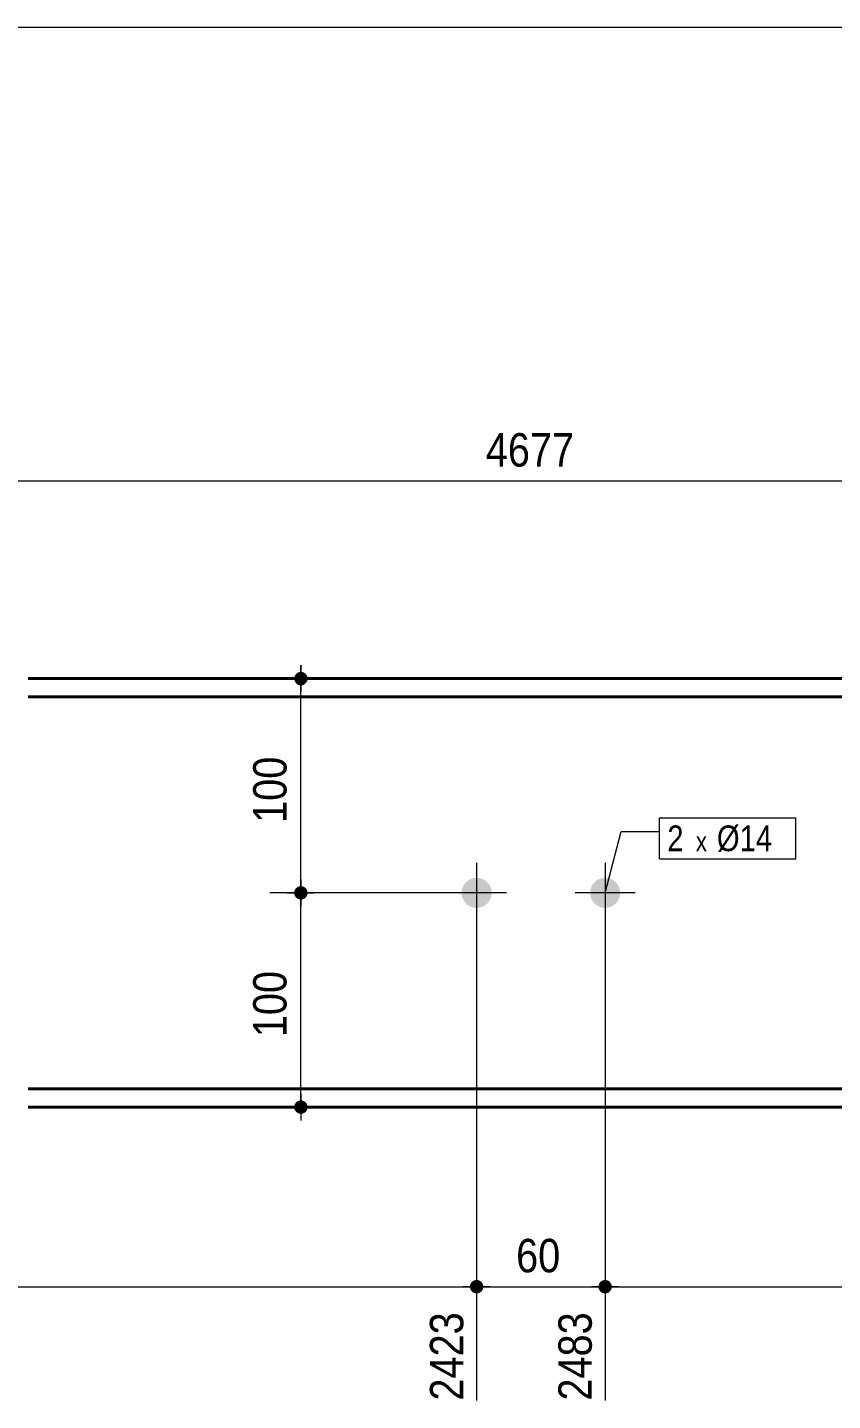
# Model space of a CAD drawing. Header units: millimetres. Extents: x 2 to 287, y 5 to 195.
# Drawn here: x 100.4 to 163.1, y 88.2 to 195 of the extents above; entities that cross this region are included whole.
import ezdxf

# ---------------------------------------------------------------- set-up
doc = ezdxf.new("R2010")
doc.units = ezdxf.units.MM
for name, color, linetype, lineweight in [('Boulon', 7, 'Continuous', 0), ('Cotation', 7, 'Continuous', 0), ('Désignation boulon', 3, 'Continuous', 0), ('Feuille dessin', 5, 'Continuous', 0), ('Piece', 2, 'Continuous', 0)]:
    doc.layers.add(name, color=color, linetype=linetype, lineweight=lineweight)
doc.styles.add('ARIAL', font='ARIAL.TTF')
doc.styles.add('COMIC_SANS_MS', font='COMIC.TTF')

# ---------------------------------------------------------------- blocks, each defined once
blk = doc.blocks.new('*A1')
at = {"layer": 'Boulon'}
for points in [[(135.39, 128.84), (135.42, 128.84), (135.44, 128.84), (135.47, 128.84), (135.5, 128.84), (135.53, 128.83), (135.56, 128.83), (135.59, 128.82), (135.61, 128.82), (135.64, 128.81), (135.67, 128.8), (135.7, 128.79), (135.72, 128.78), (135.75, 128.78), (135.78, 128.77), (135.81, 128.75), (135.83, 128.74), (135.86, 128.73), (135.88, 128.72), (135.91, 128.71), (135.93, 128.69), (135.96, 128.68), (135.98, 128.66), (136.01, 128.65), (136.03, 128.63), (136.05, 128.61), (136.08, 128.6), (136.1, 128.58), (136.12, 128.56), (136.14, 128.54), (136.16, 128.52), (136.18, 128.5), (136.2, 128.48), (136.22, 128.46), (136.24, 128.44), (136.26, 128.42), (136.28, 128.39), (136.3, 128.37), (136.31, 128.35), (136.33, 128.33), (136.34, 128.3), (136.36, 128.28), (136.37, 128.25), (136.39, 128.23), (136.4, 128.2), (136.41, 128.18), (136.43, 128.15), (136.44, 128.12), (136.45, 128.1), (136.46, 128.07), (136.47, 128.04), (136.48, 128.02), (136.48, 127.99), (136.49, 127.96), (136.5, 127.93), (136.5, 127.9), (136.51, 127.88), (136.51, 127.85), (136.52, 127.82), (136.52, 127.79), (136.52, 127.76), (136.52, 127.73), (136.53, 127.71), (136.53, 127.68), (136.53, 127.65), (136.52, 127.62), (136.52, 127.59), (136.52, 127.56), (136.52, 127.53), (136.51, 127.51), (136.51, 127.48), (136.5, 127.45), (136.5, 127.42), (136.49, 127.39), (136.48, 127.37), (136.48, 127.34), (136.47, 127.31), (136.46, 127.28), (136.45, 127.26), (136.44, 127.23), (136.43, 127.2), (136.41, 127.18), (136.4, 127.15), (136.39, 127.13), (136.37, 127.1), (136.36, 127.08), (136.34, 127.05), (136.33, 127.03), (136.31, 127.01), (136.3, 126.98), (136.28, 126.96), (136.26, 126.94), (136.24, 126.92), (136.22, 126.89), (136.2, 126.87), (136.18, 126.85), (136.16, 126.83), (136.14, 126.81), (136.12, 126.79), (136.1, 126.78), (136.08, 126.76), (136.05, 126.74), (136.03, 126.72), (136.01, 126.71), (135.98, 126.69), (135.96, 126.68), (135.93, 126.66), (135.91, 126.65), (135.88, 126.64), (135.86, 126.62), (135.83, 126.61), (135.81, 126.6), (135.78, 126.59), (135.75, 126.58), (135.72, 126.57), (135.7, 126.56), (135.67, 126.55), (135.64, 126.55), (135.61, 126.54), (135.59, 126.53), (135.56, 126.53), (135.53, 126.52), (135.5, 126.52), (135.47, 126.52), (135.44, 126.51), (135.42, 126.51), (135.39, 126.51), (135.36, 126.51), (135.33, 126.51), (135.3, 126.51), (135.27, 126.51), (135.24, 126.52), (135.22, 126.52), (135.19, 126.52), (135.16, 126.53), (135.13, 126.53), (135.1, 126.54), (135.08, 126.55), (135.05, 126.55), (135.02, 126.56), (134.99, 126.57), (134.97, 126.58), (134.94, 126.59), (134.91, 126.6), (134.89, 126.61), (134.86, 126.62), (134.83, 126.64), (134.81, 126.65), (134.78, 126.66), (134.76, 126.68), (134.73, 126.69), (134.71, 126.71), (134.69, 126.72), (134.66, 126.74), (134.64, 126.76), (134.62, 126.78), (134.6, 126.79), (134.58, 126.81), (134.55, 126.83), (134.53, 126.85), (134.51, 126.87), (134.49, 126.89), (134.48, 126.92), (134.46, 126.94), (134.44, 126.96), (134.42, 126.98), (134.41, 127.01), (134.39, 127.03), (134.37, 127.05), (134.36, 127.08), (134.34, 127.1), (134.33, 127.13), (134.32, 127.15), (134.3, 127.18), (134.29, 127.2), (134.28, 127.23), (134.27, 127.26), (134.26, 127.28), (134.25, 127.31), (134.24, 127.34), (134.23, 127.37), (134.23, 127.39), (134.22, 127.42), (134.21, 127.45), (134.21, 127.48), (134.2, 127.51), (134.2, 127.53), (134.2, 127.56), (134.2, 127.59), (134.19, 127.62), (134.19, 127.65), (134.19, 127.68), (134.19, 127.71), (134.19, 127.73), (134.2, 127.76), (134.2, 127.79), (134.2, 127.82), (134.2, 127.85), (134.21, 127.88), (134.21, 127.9), (134.22, 127.93), (134.23, 127.96), (134.23, 127.99), (134.24, 128.02), (134.25, 128.04), (134.26, 128.07), (134.27, 128.1), (134.28, 128.12), (134.29, 128.15), (134.3, 128.18), (134.32, 128.2), (134.33, 128.23), (134.34, 128.25), (134.36, 128.28), (134.37, 128.3), (134.39, 128.33), (134.41, 128.35), (134.42, 128.37), (134.44, 128.39), (134.46, 128.42), (134.48, 128.44), (134.49, 128.46), (134.51, 128.48), (134.53, 128.5), (134.55, 128.52), (134.58, 128.54), (134.6, 128.56), (134.62, 128.58), (134.64, 128.6), (134.66, 128.61), (134.69, 128.63), (134.71, 128.65), (134.73, 128.66), (134.76, 128.68), (134.78, 128.69), (134.81, 128.71), (134.83, 128.72), (134.86, 128.73), (134.89, 128.74), (134.91, 128.75), (134.94, 128.77), (134.97, 128.78), (134.99, 128.78), (135.02, 128.79), (135.05, 128.8), (135.08, 128.81), (135.1, 128.82), (135.13, 128.82), (135.16, 128.83), (135.19, 128.83), (135.22, 128.84), (135.24, 128.84), (135.27, 128.84), (135.3, 128.84), (135.33, 128.84), (135.36, 128.84)], [(145.39, 128.84), (145.42, 128.84), (145.44, 128.84), (145.47, 128.84), (145.5, 128.84), (145.53, 128.83), (145.56, 128.83), (145.59, 128.82), (145.61, 128.82), (145.64, 128.81), (145.67, 128.8), (145.7, 128.79), (145.72, 128.78), (145.75, 128.78), (145.78, 128.77), (145.81, 128.75), (145.83, 128.74), (145.86, 128.73), (145.88, 128.72), (145.91, 128.71), (145.93, 128.69), (145.96, 128.68), (145.98, 128.66), (146.01, 128.65), (146.03, 128.63), (146.05, 128.61), (146.08, 128.6), (146.1, 128.58), (146.12, 128.56), (146.14, 128.54), (146.16, 128.52), (146.18, 128.5), (146.2, 128.48), (146.22, 128.46), (146.24, 128.44), (146.26, 128.42), (146.28, 128.39), (146.3, 128.37), (146.31, 128.35), (146.33, 128.33), (146.34, 128.3), (146.36, 128.28), (146.37, 128.25), (146.39, 128.23), (146.4, 128.2), (146.41, 128.18), (146.43, 128.15), (146.44, 128.12), (146.45, 128.1), (146.46, 128.07), (146.47, 128.04), (146.48, 128.02), (146.48, 127.99), (146.49, 127.96), (146.5, 127.93), (146.5, 127.9), (146.51, 127.88), (146.51, 127.85), (146.52, 127.82), (146.52, 127.79), (146.52, 127.76), (146.52, 127.73), (146.53, 127.71), (146.53, 127.68), (146.53, 127.65), (146.52, 127.62), (146.52, 127.59), (146.52, 127.56), (146.52, 127.53), (146.51, 127.51), (146.51, 127.48), (146.5, 127.45), (146.5, 127.42), (146.49, 127.39), (146.48, 127.37), (146.48, 127.34), (146.47, 127.31), (146.46, 127.28), (146.45, 127.26), (146.44, 127.23), (146.43, 127.2), (146.41, 127.18), (146.4, 127.15), (146.39, 127.13), (146.37, 127.1), (146.36, 127.08), (146.34, 127.05), (146.33, 127.03), (146.31, 127.01), (146.3, 126.98), (146.28, 126.96), (146.26, 126.94), (146.24, 126.92), (146.22, 126.89), (146.2, 126.87), (146.18, 126.85), (146.16, 126.83), (146.14, 126.81), (146.12, 126.79), (146.1, 126.78), (146.08, 126.76), (146.05, 126.74), (146.03, 126.72), (146.01, 126.71), (145.98, 126.69), (145.96, 126.68), (145.93, 126.66), (145.91, 126.65), (145.88, 126.64), (145.86, 126.62), (145.83, 126.61), (145.81, 126.6), (145.78, 126.59), (145.75, 126.58), (145.72, 126.57), (145.7, 126.56), (145.67, 126.55), (145.64, 126.55), (145.61, 126.54), (145.59, 126.53), (145.56, 126.53), (145.53, 126.52), (145.5, 126.52), (145.47, 126.52), (145.44, 126.51), (145.42, 126.51), (145.39, 126.51), (145.36, 126.51), (145.33, 126.51), (145.3, 126.51), (145.27, 126.51), (145.24, 126.52), (145.22, 126.52), (145.19, 126.52), (145.16, 126.53), (145.13, 126.53), (145.1, 126.54), (145.08, 126.55), (145.05, 126.55), (145.02, 126.56), (144.99, 126.57), (144.97, 126.58), (144.94, 126.59), (144.91, 126.6), (144.89, 126.61), (144.86, 126.62), (144.83, 126.64), (144.81, 126.65), (144.78, 126.66), (144.76, 126.68), (144.73, 126.69), (144.71, 126.71), (144.69, 126.72), (144.66, 126.74), (144.64, 126.76), (144.62, 126.78), (144.6, 126.79), (144.58, 126.81), (144.55, 126.83), (144.53, 126.85), (144.51, 126.87), (144.49, 126.89), (144.48, 126.92), (144.46, 126.94), (144.44, 126.96), (144.42, 126.98), (144.41, 127.01), (144.39, 127.03), (144.37, 127.05), (144.36, 127.08), (144.34, 127.1), (144.33, 127.13), (144.32, 127.15), (144.3, 127.18), (144.29, 127.2), (144.28, 127.23), (144.27, 127.26), (144.26, 127.28), (144.25, 127.31), (144.24, 127.34), (144.23, 127.37), (144.23, 127.39), (144.22, 127.42), (144.21, 127.45), (144.21, 127.48), (144.2, 127.51), (144.2, 127.53), (144.2, 127.56), (144.2, 127.59), (144.19, 127.62), (144.19, 127.65), (144.19, 127.68), (144.19, 127.71), (144.19, 127.73), (144.2, 127.76), (144.2, 127.79), (144.2, 127.82), (144.2, 127.85), (144.21, 127.88), (144.21, 127.9), (144.22, 127.93), (144.23, 127.96), (144.23, 127.99), (144.24, 128.02), (144.25, 128.04), (144.26, 128.07), (144.27, 128.1), (144.28, 128.12), (144.29, 128.15), (144.3, 128.18), (144.32, 128.2), (144.33, 128.23), (144.34, 128.25), (144.36, 128.28), (144.37, 128.3), (144.39, 128.33), (144.41, 128.35), (144.42, 128.37), (144.44, 128.39), (144.46, 128.42), (144.48, 128.44), (144.49, 128.46), (144.51, 128.48), (144.53, 128.5), (144.55, 128.52), (144.58, 128.54), (144.6, 128.56), (144.62, 128.58), (144.64, 128.6), (144.66, 128.61), (144.69, 128.63), (144.71, 128.65), (144.73, 128.66), (144.76, 128.68), (144.78, 128.69), (144.81, 128.71), (144.83, 128.72), (144.86, 128.73), (144.89, 128.74), (144.91, 128.75), (144.94, 128.77), (144.97, 128.78), (144.99, 128.78), (145.02, 128.79), (145.05, 128.8), (145.08, 128.81), (145.1, 128.82), (145.13, 128.82), (145.16, 128.83), (145.19, 128.83), (145.22, 128.84), (145.24, 128.84), (145.27, 128.84), (145.3, 128.84), (145.33, 128.84), (145.36, 128.84)]]:
    blk.add_hatch(color=256, dxfattribs=at).paths.add_polyline_path(points, flags=17)
at = {"layer": 'Boulon', "linetype": 'Continuous', "lineweight": 0}
for p, q in [((135.36, 130.01), (135.36, 125.34)), ((145.36, 130.01), (145.36, 125.34)), ((137.69, 127.68), (133.03, 127.68)), ((147.69, 127.68), (143.03, 127.68))]:
    blk.add_line(p, q, dxfattribs=at)
blk = doc.blocks.new('*A4')
at = {"layer": 'Piece', "color": 2, "linetype": 'Continuous', "lineweight": 40}
for p, q in [((180.275537, 144.345006), (100.442203, 144.345006)), ((180.275537, 142.92834), (100.442203, 142.92834)), ((180.275537, 112.42834), (100.442203, 112.42834)), ((180.275537, 111.011673), (100.442203, 111.011673))]:
    blk.add_line(p, q, dxfattribs=at)
blk = doc.blocks.new('*A5')
at = {"layer": 'Feuille dessin', "linetype": 'Continuous', "lineweight": 0}
blk.add_line((282, 195), (5, 195), dxfattribs=at)
blk = doc.blocks.new('*A11')
at = {"layer": 'Cotation', "linetype": 'Continuous', "lineweight": 0}
blk.add_line((43.68, 159.72), (236.17, 159.72), dxfattribs=at)
at = {"layer": 'Cotation', "style": 'ARIAL', "width": 0.85}
blk.add_text('4677', height=2.6, dxfattribs=at).set_placement((136.07, 160.84))
blk = doc.blocks.new('*A14')
at = {"layer": 'Cotation'}
for points in [[(48.15, 96.52), (48.13, 96.52), (48.1, 96.52), (48.07, 96.53), (48.05, 96.53), (48.03, 96.54), (48, 96.55), (47.98, 96.56), (47.95, 96.57), (47.93, 96.58), (47.91, 96.59), (47.89, 96.6), (47.87, 96.62), (47.85, 96.63), (47.83, 96.65), (47.81, 96.67), (47.79, 96.69), (47.77, 96.71), (47.76, 96.73), (47.74, 96.75), (47.73, 96.77), (47.72, 96.79), (47.71, 96.81), (47.7, 96.84), (47.69, 96.86), (47.68, 96.89), (47.67, 96.91), (47.67, 96.94), (47.66, 96.96), (47.66, 96.99), (47.66, 97.01), (47.66, 97.04), (47.66, 97.06), (47.66, 97.09), (47.66, 97.11), (47.67, 97.14), (47.67, 97.16), (47.68, 97.19), (47.69, 97.21), (47.7, 97.24), (47.71, 97.26), (47.72, 97.28), (47.73, 97.3), (47.74, 97.33), (47.76, 97.35), (47.77, 97.37), (47.79, 97.39), (47.81, 97.4), (47.83, 97.42), (47.85, 97.44), (47.87, 97.45), (47.89, 97.47), (47.91, 97.48), (47.93, 97.5), (47.95, 97.51), (47.98, 97.52), (48, 97.53), (48.03, 97.53), (48.05, 97.54), (48.07, 97.55), (48.1, 97.55), (48.13, 97.55), (48.15, 97.56), (48.18, 97.56), (48.2, 97.56), (48.23, 97.55), (48.25, 97.55), (48.28, 97.55), (48.3, 97.54), (48.33, 97.53), (48.35, 97.53), (48.38, 97.52), (48.4, 97.51), (48.42, 97.5), (48.44, 97.48), (48.47, 97.47), (48.49, 97.45), (48.51, 97.44), (48.53, 97.42), (48.54, 97.4), (48.56, 97.39), (48.58, 97.37), (48.59, 97.35), (48.61, 97.33), (48.62, 97.3), (48.63, 97.28), (48.65, 97.26), (48.66, 97.24), (48.67, 97.21), (48.67, 97.19), (48.68, 97.16), (48.69, 97.14), (48.69, 97.11), (48.69, 97.09), (48.7, 97.06), (48.7, 97.04), (48.7, 97.01), (48.69, 96.99), (48.69, 96.96), (48.69, 96.94), (48.68, 96.91), (48.67, 96.89), (48.67, 96.86), (48.66, 96.84), (48.65, 96.81), (48.63, 96.79), (48.62, 96.77), (48.61, 96.75), (48.59, 96.73), (48.58, 96.71), (48.56, 96.69), (48.54, 96.67), (48.53, 96.65), (48.51, 96.63), (48.49, 96.62), (48.47, 96.6), (48.44, 96.59), (48.42, 96.58), (48.4, 96.57), (48.38, 96.56), (48.35, 96.55), (48.33, 96.54), (48.3, 96.53), (48.28, 96.53), (48.25, 96.52), (48.23, 96.52), (48.2, 96.52), (48.18, 96.52)], [(135.33, 96.52), (135.31, 96.52), (135.28, 96.52), (135.26, 96.53), (135.23, 96.53), (135.21, 96.54), (135.18, 96.55), (135.16, 96.56), (135.14, 96.57), (135.11, 96.58), (135.09, 96.59), (135.07, 96.6), (135.05, 96.62), (135.03, 96.63), (135.01, 96.65), (134.99, 96.67), (134.97, 96.69), (134.96, 96.71), (134.94, 96.73), (134.93, 96.75), (134.91, 96.77), (134.9, 96.79), (134.89, 96.81), (134.88, 96.84), (134.87, 96.86), (134.86, 96.89), (134.85, 96.91), (134.85, 96.94), (134.84, 96.96), (134.84, 96.99), (134.84, 97.01), (134.84, 97.04), (134.84, 97.06), (134.84, 97.09), (134.84, 97.11), (134.85, 97.14), (134.85, 97.16), (134.86, 97.19), (134.87, 97.21), (134.88, 97.24), (134.89, 97.26), (134.9, 97.28), (134.91, 97.3), (134.93, 97.33), (134.94, 97.35), (134.96, 97.37), (134.97, 97.39), (134.99, 97.4), (135.01, 97.42), (135.03, 97.44), (135.05, 97.45), (135.07, 97.47), (135.09, 97.48), (135.11, 97.5), (135.14, 97.51), (135.16, 97.52), (135.18, 97.53), (135.21, 97.53), (135.23, 97.54), (135.26, 97.55), (135.28, 97.55), (135.31, 97.55), (135.33, 97.56), (135.36, 97.56), (135.38, 97.56), (135.41, 97.55), (135.44, 97.55), (135.46, 97.55), (135.49, 97.54), (135.51, 97.53), (135.53, 97.53), (135.56, 97.52), (135.58, 97.51), (135.6, 97.5), (135.63, 97.48), (135.65, 97.47), (135.67, 97.45), (135.69, 97.44), (135.71, 97.42), (135.73, 97.4), (135.74, 97.39), (135.76, 97.37), (135.78, 97.35), (135.79, 97.33), (135.8, 97.3), (135.82, 97.28), (135.83, 97.26), (135.84, 97.24), (135.85, 97.21), (135.86, 97.19), (135.86, 97.16), (135.87, 97.14), (135.87, 97.11), (135.88, 97.09), (135.88, 97.06), (135.88, 97.04), (135.88, 97.01), (135.88, 96.99), (135.87, 96.96), (135.87, 96.94), (135.86, 96.91), (135.86, 96.89), (135.85, 96.86), (135.84, 96.84), (135.83, 96.81), (135.82, 96.79), (135.8, 96.77), (135.79, 96.75), (135.78, 96.73), (135.76, 96.71), (135.74, 96.69), (135.73, 96.67), (135.71, 96.65), (135.69, 96.63), (135.67, 96.62), (135.65, 96.6), (135.63, 96.59), (135.6, 96.58), (135.58, 96.57), (135.56, 96.56), (135.53, 96.55), (135.51, 96.54), (135.49, 96.53), (135.46, 96.53), (135.44, 96.52), (135.41, 96.52), (135.38, 96.52), (135.36, 96.52)]]:
    blk.add_hatch(color=256, dxfattribs=at).paths.add_polyline_path(points, flags=17)
at = {"layer": 'Cotation', "linetype": 'Continuous', "lineweight": 0}
for p, q in [((135.36, 126.68), (135.36, 88.18)), ((48.18, 117.18), (48.18, 101.28)), ((48.18, 97.64), (48.18, 92.04)), ((48.18, 97.64), (48.18, 96)), ((135.36, 98.08), (135.36, 96)), ((49.22, 97.04), (47.14, 97.04)), ((48.18, 97.04), (47.14, 97.04)), ((48.18, 97.04), (135.36, 97.04)), ((136.4, 97.04), (134.32, 97.04)), ((135.36, 97.04), (136.4, 97.04))]:
    blk.add_line(p, q, dxfattribs=at)
at = {"layer": 'Cotation'}
for p in [(48.18, 97.04), (135.36, 97.04)]:
    blk.add_point(p, dxfattribs=at)
at = {"layer": 'Cotation', "style": 'ARIAL', "width": 0.85}
blk.add_text('2396', height=2.6, dxfattribs=at).set_placement((87.91, 98.16))
blk.add_text('2423', height=2.6, rotation=90.0002, dxfattribs=at).set_placement((134.32, 88.18))
blk = doc.blocks.new('*A15')
at = {"layer": 'Cotation'}
for points in [[(135.33, 96.52), (135.31, 96.52), (135.28, 96.52), (135.26, 96.53), (135.23, 96.53), (135.21, 96.54), (135.18, 96.55), (135.16, 96.56), (135.14, 96.57), (135.11, 96.58), (135.09, 96.59), (135.07, 96.6), (135.05, 96.62), (135.03, 96.63), (135.01, 96.65), (134.99, 96.67), (134.97, 96.69), (134.96, 96.71), (134.94, 96.73), (134.93, 96.75), (134.91, 96.77), (134.9, 96.79), (134.89, 96.81), (134.88, 96.84), (134.87, 96.86), (134.86, 96.89), (134.85, 96.91), (134.85, 96.94), (134.84, 96.96), (134.84, 96.99), (134.84, 97.01), (134.84, 97.04), (134.84, 97.06), (134.84, 97.09), (134.84, 97.11), (134.85, 97.14), (134.85, 97.16), (134.86, 97.19), (134.87, 97.21), (134.88, 97.24), (134.89, 97.26), (134.9, 97.28), (134.91, 97.3), (134.93, 97.33), (134.94, 97.35), (134.96, 97.37), (134.97, 97.39), (134.99, 97.4), (135.01, 97.42), (135.03, 97.44), (135.05, 97.45), (135.07, 97.47), (135.09, 97.48), (135.11, 97.5), (135.14, 97.51), (135.16, 97.52), (135.18, 97.53), (135.21, 97.53), (135.23, 97.54), (135.26, 97.55), (135.28, 97.55), (135.31, 97.55), (135.33, 97.56), (135.36, 97.56), (135.38, 97.56), (135.41, 97.55), (135.44, 97.55), (135.46, 97.55), (135.49, 97.54), (135.51, 97.53), (135.53, 97.53), (135.56, 97.52), (135.58, 97.51), (135.6, 97.5), (135.63, 97.48), (135.65, 97.47), (135.67, 97.45), (135.69, 97.44), (135.71, 97.42), (135.73, 97.4), (135.74, 97.39), (135.76, 97.37), (135.78, 97.35), (135.79, 97.33), (135.8, 97.3), (135.82, 97.28), (135.83, 97.26), (135.84, 97.24), (135.85, 97.21), (135.86, 97.19), (135.86, 97.16), (135.87, 97.14), (135.87, 97.11), (135.88, 97.09), (135.88, 97.06), (135.88, 97.04), (135.88, 97.01), (135.88, 96.99), (135.87, 96.96), (135.87, 96.94), (135.86, 96.91), (135.86, 96.89), (135.85, 96.86), (135.84, 96.84), (135.83, 96.81), (135.82, 96.79), (135.8, 96.77), (135.79, 96.75), (135.78, 96.73), (135.76, 96.71), (135.74, 96.69), (135.73, 96.67), (135.71, 96.65), (135.69, 96.63), (135.67, 96.62), (135.65, 96.6), (135.63, 96.59), (135.6, 96.58), (135.58, 96.57), (135.56, 96.56), (135.53, 96.55), (135.51, 96.54), (135.49, 96.53), (135.46, 96.53), (135.44, 96.52), (135.41, 96.52), (135.38, 96.52), (135.36, 96.52)], [(145.33, 96.52), (145.31, 96.52), (145.28, 96.52), (145.26, 96.53), (145.23, 96.53), (145.21, 96.54), (145.18, 96.55), (145.16, 96.56), (145.14, 96.57), (145.11, 96.58), (145.09, 96.59), (145.07, 96.6), (145.05, 96.62), (145.03, 96.63), (145.01, 96.65), (144.99, 96.67), (144.97, 96.69), (144.96, 96.71), (144.94, 96.73), (144.93, 96.75), (144.91, 96.77), (144.9, 96.79), (144.89, 96.81), (144.88, 96.84), (144.87, 96.86), (144.86, 96.89), (144.85, 96.91), (144.85, 96.94), (144.84, 96.96), (144.84, 96.99), (144.84, 97.01), (144.84, 97.04), (144.84, 97.06), (144.84, 97.09), (144.84, 97.11), (144.85, 97.14), (144.85, 97.16), (144.86, 97.19), (144.87, 97.21), (144.88, 97.24), (144.89, 97.26), (144.9, 97.28), (144.91, 97.3), (144.93, 97.33), (144.94, 97.35), (144.96, 97.37), (144.97, 97.39), (144.99, 97.4), (145.01, 97.42), (145.03, 97.44), (145.05, 97.45), (145.07, 97.47), (145.09, 97.48), (145.11, 97.5), (145.14, 97.51), (145.16, 97.52), (145.18, 97.53), (145.21, 97.53), (145.23, 97.54), (145.26, 97.55), (145.28, 97.55), (145.31, 97.55), (145.33, 97.56), (145.36, 97.56), (145.38, 97.56), (145.41, 97.55), (145.44, 97.55), (145.46, 97.55), (145.49, 97.54), (145.51, 97.53), (145.53, 97.53), (145.56, 97.52), (145.58, 97.51), (145.6, 97.5), (145.63, 97.48), (145.65, 97.47), (145.67, 97.45), (145.69, 97.44), (145.71, 97.42), (145.73, 97.4), (145.74, 97.39), (145.76, 97.37), (145.78, 97.35), (145.79, 97.33), (145.8, 97.3), (145.82, 97.28), (145.83, 97.26), (145.84, 97.24), (145.85, 97.21), (145.86, 97.19), (145.86, 97.16), (145.87, 97.14), (145.87, 97.11), (145.88, 97.09), (145.88, 97.06), (145.88, 97.04), (145.88, 97.01), (145.88, 96.99), (145.87, 96.96), (145.87, 96.94), (145.86, 96.91), (145.86, 96.89), (145.85, 96.86), (145.84, 96.84), (145.83, 96.81), (145.82, 96.79), (145.8, 96.77), (145.79, 96.75), (145.78, 96.73), (145.76, 96.71), (145.74, 96.69), (145.73, 96.67), (145.71, 96.65), (145.69, 96.63), (145.67, 96.62), (145.65, 96.6), (145.63, 96.59), (145.6, 96.58), (145.58, 96.57), (145.56, 96.56), (145.53, 96.55), (145.51, 96.54), (145.49, 96.53), (145.46, 96.53), (145.44, 96.52), (145.41, 96.52), (145.38, 96.52), (145.36, 96.52)]]:
    blk.add_hatch(color=256, dxfattribs=at).paths.add_polyline_path(points, flags=17)
at = {"layer": 'Cotation', "linetype": 'Continuous', "lineweight": 0}
for p, q in [((135.36, 126.68), (135.36, 88.18)), ((145.36, 126.68), (145.36, 88.18)), ((135.36, 98.08), (135.36, 96)), ((145.36, 98.08), (145.36, 96)), ((136.4, 97.04), (134.32, 97.04)), ((135.36, 97.04), (134.32, 97.04)), ((135.36, 97.04), (145.36, 97.04)), ((146.4, 97.04), (144.32, 97.04)), ((145.36, 97.04), (146.4, 97.04))]:
    blk.add_line(p, q, dxfattribs=at)
at = {"layer": 'Cotation'}
for p in [(135.36, 97.04), (145.36, 97.04)]:
    blk.add_point(p, dxfattribs=at)
at = {"layer": 'Cotation', "style": 'ARIAL', "width": 0.85}
blk.add_text('60', height=2.6, dxfattribs=at).set_placement((138.43, 98.16))
blk.add_text('2483', height=2.6, rotation=90.0002, dxfattribs=at).set_placement((144.32, 88.18))
blk = doc.blocks.new('*A16')
at = {"layer": 'Cotation'}
for points in [[(145.33, 96.52), (145.31, 96.52), (145.28, 96.52), (145.26, 96.53), (145.23, 96.53), (145.21, 96.54), (145.18, 96.55), (145.16, 96.56), (145.14, 96.57), (145.11, 96.58), (145.09, 96.59), (145.07, 96.6), (145.05, 96.62), (145.03, 96.63), (145.01, 96.65), (144.99, 96.67), (144.97, 96.69), (144.96, 96.71), (144.94, 96.73), (144.93, 96.75), (144.91, 96.77), (144.9, 96.79), (144.89, 96.81), (144.88, 96.84), (144.87, 96.86), (144.86, 96.89), (144.85, 96.91), (144.85, 96.94), (144.84, 96.96), (144.84, 96.99), (144.84, 97.01), (144.84, 97.04), (144.84, 97.06), (144.84, 97.09), (144.84, 97.11), (144.85, 97.14), (144.85, 97.16), (144.86, 97.19), (144.87, 97.21), (144.88, 97.24), (144.89, 97.26), (144.9, 97.28), (144.91, 97.3), (144.93, 97.33), (144.94, 97.35), (144.96, 97.37), (144.97, 97.39), (144.99, 97.4), (145.01, 97.42), (145.03, 97.44), (145.05, 97.45), (145.07, 97.47), (145.09, 97.48), (145.11, 97.5), (145.14, 97.51), (145.16, 97.52), (145.18, 97.53), (145.21, 97.53), (145.23, 97.54), (145.26, 97.55), (145.28, 97.55), (145.31, 97.55), (145.33, 97.56), (145.36, 97.56), (145.38, 97.56), (145.41, 97.55), (145.44, 97.55), (145.46, 97.55), (145.49, 97.54), (145.51, 97.53), (145.53, 97.53), (145.56, 97.52), (145.58, 97.51), (145.6, 97.5), (145.63, 97.48), (145.65, 97.47), (145.67, 97.45), (145.69, 97.44), (145.71, 97.42), (145.73, 97.4), (145.74, 97.39), (145.76, 97.37), (145.78, 97.35), (145.79, 97.33), (145.8, 97.3), (145.82, 97.28), (145.83, 97.26), (145.84, 97.24), (145.85, 97.21), (145.86, 97.19), (145.86, 97.16), (145.87, 97.14), (145.87, 97.11), (145.88, 97.09), (145.88, 97.06), (145.88, 97.04), (145.88, 97.01), (145.88, 96.99), (145.87, 96.96), (145.87, 96.94), (145.86, 96.91), (145.86, 96.89), (145.85, 96.86), (145.84, 96.84), (145.83, 96.81), (145.82, 96.79), (145.8, 96.77), (145.79, 96.75), (145.78, 96.73), (145.76, 96.71), (145.74, 96.69), (145.73, 96.67), (145.71, 96.65), (145.69, 96.63), (145.67, 96.62), (145.65, 96.6), (145.63, 96.59), (145.6, 96.58), (145.58, 96.57), (145.56, 96.56), (145.53, 96.55), (145.51, 96.54), (145.49, 96.53), (145.46, 96.53), (145.44, 96.52), (145.41, 96.52), (145.38, 96.52), (145.36, 96.52)], [(244.48, 96.52), (244.46, 96.52), (244.43, 96.52), (244.41, 96.53), (244.38, 96.53), (244.36, 96.54), (244.33, 96.55), (244.31, 96.56), (244.28, 96.57), (244.26, 96.58), (244.24, 96.59), (244.22, 96.6), (244.2, 96.62), (244.18, 96.63), (244.16, 96.65), (244.14, 96.67), (244.12, 96.69), (244.11, 96.71), (244.09, 96.73), (244.07, 96.75), (244.06, 96.77), (244.05, 96.79), (244.04, 96.81), (244.03, 96.84), (244.02, 96.86), (244.01, 96.89), (244, 96.91), (244, 96.94), (243.99, 96.96), (243.99, 96.99), (243.99, 97.01), (243.99, 97.04), (243.99, 97.06), (243.99, 97.09), (243.99, 97.11), (244, 97.14), (244, 97.16), (244.01, 97.19), (244.02, 97.21), (244.03, 97.24), (244.04, 97.26), (244.05, 97.28), (244.06, 97.3), (244.07, 97.33), (244.09, 97.35), (244.11, 97.37), (244.12, 97.39), (244.14, 97.4), (244.16, 97.42), (244.18, 97.44), (244.2, 97.45), (244.22, 97.47), (244.24, 97.48), (244.26, 97.5), (244.28, 97.51), (244.31, 97.52), (244.33, 97.53), (244.36, 97.53), (244.38, 97.54), (244.41, 97.55), (244.43, 97.55), (244.46, 97.55), (244.48, 97.56), (244.51, 97.56), (244.53, 97.56), (244.56, 97.55), (244.58, 97.55), (244.61, 97.55), (244.63, 97.54), (244.66, 97.53), (244.68, 97.53), (244.71, 97.52), (244.73, 97.51), (244.75, 97.5), (244.77, 97.48), (244.8, 97.47), (244.82, 97.45), (244.84, 97.44), (244.86, 97.42), (244.87, 97.4), (244.89, 97.39), (244.91, 97.37), (244.92, 97.35), (244.94, 97.33), (244.95, 97.3), (244.97, 97.28), (244.98, 97.26), (244.99, 97.24), (245, 97.21), (245, 97.19), (245.01, 97.16), (245.02, 97.14), (245.02, 97.11), (245.02, 97.09), (245.03, 97.06), (245.03, 97.04), (245.03, 97.01), (245.02, 96.99), (245.02, 96.96), (245.02, 96.94), (245.01, 96.91), (245, 96.89), (245, 96.86), (244.99, 96.84), (244.98, 96.81), (244.97, 96.79), (244.95, 96.77), (244.94, 96.75), (244.92, 96.73), (244.91, 96.71), (244.89, 96.69), (244.87, 96.67), (244.86, 96.65), (244.84, 96.63), (244.82, 96.62), (244.8, 96.6), (244.77, 96.59), (244.75, 96.58), (244.73, 96.57), (244.71, 96.56), (244.68, 96.55), (244.66, 96.54), (244.63, 96.53), (244.61, 96.53), (244.58, 96.52), (244.56, 96.52), (244.53, 96.52), (244.51, 96.52)]]:
    blk.add_hatch(color=256, dxfattribs=at).paths.add_polyline_path(points, flags=17)
at = {"layer": 'Cotation', "linetype": 'Continuous', "lineweight": 0}
for p, q in [((145.36, 126.68), (145.36, 88.18)), ((244.51, 110.01), (244.51, 88.18)), ((145.36, 98.08), (145.36, 96)), ((244.51, 98.08), (244.51, 96)), ((146.4, 97.04), (144.32, 97.04)), ((145.36, 97.04), (144.32, 97.04)), ((145.36, 97.04), (244.51, 97.04)), ((245.55, 97.04), (243.47, 97.04)), ((244.51, 97.04), (245.55, 97.04))]:
    blk.add_line(p, q, dxfattribs=at)
at = {"layer": 'Cotation'}
for p in [(145.36, 97.04), (244.51, 97.04)]:
    blk.add_point(p, dxfattribs=at)
at = {"layer": 'Cotation', "style": 'ARIAL', "width": 0.85}
blk.add_text('2243', height=2.6, dxfattribs=at).set_placement((191.08, 98.16))
blk.add_text('4727', height=2.6, rotation=90.0002, dxfattribs=at).set_placement((243.47, 88.18))
blk = doc.blocks.new('*A17')
at = {"layer": 'Cotation'}
for points in [[(121.65, 127.16), (121.63, 127.16), (121.6, 127.16), (121.58, 127.17), (121.55, 127.17), (121.53, 127.18), (121.5, 127.19), (121.48, 127.2), (121.46, 127.21), (121.43, 127.22), (121.41, 127.23), (121.39, 127.24), (121.37, 127.26), (121.35, 127.28), (121.33, 127.29), (121.31, 127.31), (121.29, 127.33), (121.28, 127.35), (121.26, 127.37), (121.25, 127.39), (121.23, 127.41), (121.22, 127.43), (121.21, 127.45), (121.2, 127.48), (121.19, 127.5), (121.18, 127.53), (121.18, 127.55), (121.17, 127.58), (121.17, 127.6), (121.16, 127.63), (121.16, 127.65), (121.16, 127.68), (121.16, 127.7), (121.16, 127.73), (121.17, 127.75), (121.17, 127.78), (121.18, 127.8), (121.18, 127.83), (121.19, 127.85), (121.2, 127.88), (121.21, 127.9), (121.22, 127.92), (121.23, 127.94), (121.25, 127.97), (121.26, 127.99), (121.28, 128.01), (121.29, 128.03), (121.31, 128.04), (121.33, 128.06), (121.35, 128.08), (121.37, 128.09), (121.39, 128.11), (121.41, 128.12), (121.43, 128.14), (121.46, 128.15), (121.48, 128.16), (121.5, 128.17), (121.53, 128.17), (121.55, 128.18), (121.58, 128.19), (121.6, 128.19), (121.63, 128.19), (121.65, 128.2), (121.68, 128.2), (121.71, 128.2), (121.73, 128.19), (121.76, 128.19), (121.78, 128.19), (121.81, 128.18), (121.83, 128.17), (121.86, 128.17), (121.88, 128.16), (121.9, 128.15), (121.93, 128.14), (121.95, 128.12), (121.97, 128.11), (121.99, 128.09), (122.01, 128.08), (122.03, 128.06), (122.05, 128.04), (122.07, 128.03), (122.08, 128.01), (122.1, 127.99), (122.11, 127.97), (122.13, 127.94), (122.14, 127.92), (122.15, 127.9), (122.16, 127.88), (122.17, 127.85), (122.18, 127.83), (122.18, 127.8), (122.19, 127.78), (122.19, 127.75), (122.2, 127.73), (122.2, 127.7), (122.2, 127.68), (122.2, 127.65), (122.2, 127.63), (122.19, 127.6), (122.19, 127.58), (122.18, 127.55), (122.18, 127.53), (122.17, 127.5), (122.16, 127.48), (122.15, 127.45), (122.14, 127.43), (122.13, 127.41), (122.11, 127.39), (122.1, 127.37), (122.08, 127.35), (122.07, 127.33), (122.05, 127.31), (122.03, 127.29), (122.01, 127.28), (121.99, 127.26), (121.97, 127.24), (121.95, 127.23), (121.93, 127.22), (121.9, 127.21), (121.88, 127.2), (121.86, 127.19), (121.83, 127.18), (121.81, 127.17), (121.78, 127.17), (121.76, 127.16), (121.73, 127.16), (121.71, 127.16), (121.68, 127.16)], [(121.65, 110.49), (121.63, 110.49), (121.6, 110.5), (121.58, 110.5), (121.55, 110.51), (121.53, 110.51), (121.5, 110.52), (121.48, 110.53), (121.46, 110.54), (121.43, 110.55), (121.41, 110.57), (121.39, 110.58), (121.37, 110.59), (121.35, 110.61), (121.33, 110.63), (121.31, 110.64), (121.29, 110.66), (121.28, 110.68), (121.26, 110.7), (121.25, 110.72), (121.23, 110.74), (121.22, 110.77), (121.21, 110.79), (121.2, 110.81), (121.19, 110.84), (121.18, 110.86), (121.18, 110.89), (121.17, 110.91), (121.17, 110.94), (121.16, 110.96), (121.16, 110.99), (121.16, 111.01), (121.16, 111.04), (121.16, 111.06), (121.17, 111.09), (121.17, 111.11), (121.18, 111.14), (121.18, 111.16), (121.19, 111.19), (121.2, 111.21), (121.21, 111.23), (121.22, 111.26), (121.23, 111.28), (121.25, 111.3), (121.26, 111.32), (121.28, 111.34), (121.29, 111.36), (121.31, 111.38), (121.33, 111.4), (121.35, 111.41), (121.37, 111.43), (121.39, 111.44), (121.41, 111.46), (121.43, 111.47), (121.46, 111.48), (121.48, 111.49), (121.5, 111.5), (121.53, 111.51), (121.55, 111.52), (121.58, 111.52), (121.6, 111.53), (121.63, 111.53), (121.65, 111.53), (121.68, 111.53), (121.71, 111.53), (121.73, 111.53), (121.76, 111.53), (121.78, 111.52), (121.81, 111.52), (121.83, 111.51), (121.86, 111.5), (121.88, 111.49), (121.9, 111.48), (121.93, 111.47), (121.95, 111.46), (121.97, 111.44), (121.99, 111.43), (122.01, 111.41), (122.03, 111.4), (122.05, 111.38), (122.07, 111.36), (122.08, 111.34), (122.1, 111.32), (122.11, 111.3), (122.13, 111.28), (122.14, 111.26), (122.15, 111.23), (122.16, 111.21), (122.17, 111.19), (122.18, 111.16), (122.18, 111.14), (122.19, 111.11), (122.19, 111.09), (122.2, 111.06), (122.2, 111.04), (122.2, 111.01), (122.2, 110.99), (122.2, 110.96), (122.19, 110.94), (122.19, 110.91), (122.18, 110.89), (122.18, 110.86), (122.17, 110.84), (122.16, 110.81), (122.15, 110.79), (122.14, 110.77), (122.13, 110.74), (122.11, 110.72), (122.1, 110.7), (122.08, 110.68), (122.07, 110.66), (122.05, 110.64), (122.03, 110.63), (122.01, 110.61), (121.99, 110.59), (121.97, 110.58), (121.95, 110.57), (121.93, 110.55), (121.9, 110.54), (121.88, 110.53), (121.86, 110.52), (121.83, 110.51), (121.81, 110.51), (121.78, 110.5), (121.76, 110.5), (121.73, 110.49), (121.71, 110.49), (121.68, 110.49)]]:
    blk.add_hatch(color=256, dxfattribs=at).paths.add_polyline_path(points, flags=17)
at = {"layer": 'Cotation', "linetype": 'Continuous', "lineweight": 0}
for p, q in [((121.68, 128.72), (121.68, 126.64)), ((121.68, 127.68), (121.68, 128.72)), ((134.36, 127.68), (119.26, 127.68)), ((120.64, 127.68), (122.72, 127.68)), ((121.68, 111.01), (121.68, 127.68)), ((121.68, 112.05), (121.68, 109.97)), ((134.36, 111.01), (119.26, 111.01)), ((120.64, 111.01), (122.72, 111.01)), ((121.68, 111.01), (121.68, 109.97))]:
    blk.add_line(p, q, dxfattribs=at)
at = {"layer": 'Cotation'}
for p in [(121.68, 127.68), (121.68, 111.01)]:
    blk.add_point(p, dxfattribs=at)
at = {"layer": 'Cotation', "style": 'ARIAL', "width": 0.85}
blk.add_text('100', height=2.6, rotation=90.0002, dxfattribs=at).set_placement((120.56, 116.45))
blk = doc.blocks.new('*A18')
at = {"layer": 'Cotation'}
for points in [[(121.65, 143.83), (121.63, 143.83), (121.6, 143.83), (121.58, 143.83), (121.55, 143.84), (121.53, 143.85), (121.5, 143.86), (121.48, 143.86), (121.46, 143.87), (121.43, 143.89), (121.41, 143.9), (121.39, 143.91), (121.37, 143.93), (121.35, 143.94), (121.33, 143.96), (121.31, 143.98), (121.29, 144), (121.28, 144.02), (121.26, 144.04), (121.25, 144.06), (121.23, 144.08), (121.22, 144.1), (121.21, 144.12), (121.2, 144.15), (121.19, 144.17), (121.18, 144.19), (121.18, 144.22), (121.17, 144.24), (121.17, 144.27), (121.16, 144.29), (121.16, 144.32), (121.16, 144.35), (121.16, 144.37), (121.16, 144.4), (121.17, 144.42), (121.17, 144.45), (121.18, 144.47), (121.18, 144.5), (121.19, 144.52), (121.2, 144.54), (121.21, 144.57), (121.22, 144.59), (121.23, 144.61), (121.25, 144.63), (121.26, 144.65), (121.28, 144.67), (121.29, 144.69), (121.31, 144.71), (121.33, 144.73), (121.35, 144.75), (121.37, 144.76), (121.39, 144.78), (121.41, 144.79), (121.43, 144.8), (121.46, 144.82), (121.48, 144.83), (121.5, 144.83), (121.53, 144.84), (121.55, 144.85), (121.58, 144.86), (121.6, 144.86), (121.63, 144.86), (121.65, 144.86), (121.68, 144.87), (121.71, 144.86), (121.73, 144.86), (121.76, 144.86), (121.78, 144.86), (121.81, 144.85), (121.83, 144.84), (121.86, 144.83), (121.88, 144.83), (121.9, 144.82), (121.93, 144.8), (121.95, 144.79), (121.97, 144.78), (121.99, 144.76), (122.01, 144.75), (122.03, 144.73), (122.05, 144.71), (122.07, 144.69), (122.08, 144.67), (122.1, 144.65), (122.11, 144.63), (122.13, 144.61), (122.14, 144.59), (122.15, 144.57), (122.16, 144.54), (122.17, 144.52), (122.18, 144.5), (122.18, 144.47), (122.19, 144.45), (122.19, 144.42), (122.2, 144.4), (122.2, 144.37), (122.2, 144.35), (122.2, 144.32), (122.2, 144.29), (122.19, 144.27), (122.19, 144.24), (122.18, 144.22), (122.18, 144.19), (122.17, 144.17), (122.16, 144.15), (122.15, 144.12), (122.14, 144.1), (122.13, 144.08), (122.11, 144.06), (122.1, 144.04), (122.08, 144.02), (122.07, 144), (122.05, 143.98), (122.03, 143.96), (122.01, 143.94), (121.99, 143.93), (121.97, 143.91), (121.95, 143.9), (121.93, 143.89), (121.9, 143.87), (121.88, 143.86), (121.86, 143.86), (121.83, 143.85), (121.81, 143.84), (121.78, 143.83), (121.76, 143.83), (121.73, 143.83), (121.71, 143.83), (121.68, 143.83)], [(121.65, 127.16), (121.63, 127.16), (121.6, 127.16), (121.58, 127.17), (121.55, 127.17), (121.53, 127.18), (121.5, 127.19), (121.48, 127.2), (121.46, 127.21), (121.43, 127.22), (121.41, 127.23), (121.39, 127.24), (121.37, 127.26), (121.35, 127.28), (121.33, 127.29), (121.31, 127.31), (121.29, 127.33), (121.28, 127.35), (121.26, 127.37), (121.25, 127.39), (121.23, 127.41), (121.22, 127.43), (121.21, 127.45), (121.2, 127.48), (121.19, 127.5), (121.18, 127.53), (121.18, 127.55), (121.17, 127.58), (121.17, 127.6), (121.16, 127.63), (121.16, 127.65), (121.16, 127.68), (121.16, 127.7), (121.16, 127.73), (121.17, 127.75), (121.17, 127.78), (121.18, 127.8), (121.18, 127.83), (121.19, 127.85), (121.2, 127.88), (121.21, 127.9), (121.22, 127.92), (121.23, 127.94), (121.25, 127.97), (121.26, 127.99), (121.28, 128.01), (121.29, 128.03), (121.31, 128.04), (121.33, 128.06), (121.35, 128.08), (121.37, 128.09), (121.39, 128.11), (121.41, 128.12), (121.43, 128.14), (121.46, 128.15), (121.48, 128.16), (121.5, 128.17), (121.53, 128.17), (121.55, 128.18), (121.58, 128.19), (121.6, 128.19), (121.63, 128.19), (121.65, 128.2), (121.68, 128.2), (121.71, 128.2), (121.73, 128.19), (121.76, 128.19), (121.78, 128.19), (121.81, 128.18), (121.83, 128.17), (121.86, 128.17), (121.88, 128.16), (121.9, 128.15), (121.93, 128.14), (121.95, 128.12), (121.97, 128.11), (121.99, 128.09), (122.01, 128.08), (122.03, 128.06), (122.05, 128.04), (122.07, 128.03), (122.08, 128.01), (122.1, 127.99), (122.11, 127.97), (122.13, 127.94), (122.14, 127.92), (122.15, 127.9), (122.16, 127.88), (122.17, 127.85), (122.18, 127.83), (122.18, 127.8), (122.19, 127.78), (122.19, 127.75), (122.2, 127.73), (122.2, 127.7), (122.2, 127.68), (122.2, 127.65), (122.2, 127.63), (122.19, 127.6), (122.19, 127.58), (122.18, 127.55), (122.18, 127.53), (122.17, 127.5), (122.16, 127.48), (122.15, 127.45), (122.14, 127.43), (122.13, 127.41), (122.11, 127.39), (122.1, 127.37), (122.08, 127.35), (122.07, 127.33), (122.05, 127.31), (122.03, 127.29), (122.01, 127.28), (121.99, 127.26), (121.97, 127.24), (121.95, 127.23), (121.93, 127.22), (121.9, 127.21), (121.88, 127.2), (121.86, 127.19), (121.83, 127.18), (121.81, 127.17), (121.78, 127.17), (121.76, 127.16), (121.73, 127.16), (121.71, 127.16), (121.68, 127.16)]]:
    blk.add_hatch(color=256, dxfattribs=at).paths.add_polyline_path(points, flags=17)
at = {"layer": 'Cotation', "linetype": 'Continuous', "lineweight": 0}
for p, q in [((121.68, 145.39), (121.68, 143.31)), ((121.68, 144.35), (121.68, 145.39)), ((134.36, 144.35), (119.26, 144.35)), ((120.64, 144.35), (122.72, 144.35)), ((121.68, 127.68), (121.68, 144.35)), ((121.68, 128.72), (121.68, 126.64)), ((134.36, 127.68), (119.26, 127.68)), ((120.64, 127.68), (122.72, 127.68)), ((121.68, 127.68), (121.68, 126.64))]:
    blk.add_line(p, q, dxfattribs=at)
at = {"layer": 'Cotation'}
for p in [(121.68, 144.35), (121.68, 127.68)]:
    blk.add_point(p, dxfattribs=at)
at = {"layer": 'Cotation', "style": 'ARIAL', "width": 0.85}
blk.add_text('100', height=2.6, rotation=90.0002, dxfattribs=at).set_placement((120.56, 133.12))
blk = doc.blocks.new('*A26')
at = {"layer": 'Désignation boulon', "linetype": 'Continuous', "lineweight": 0}
for p, q in [((145.35887, 127.677108), (146.60147, 132.453041)), ((146.60147, 132.453041), (149.60147, 132.453041)), ((149.60147, 133.519708), (160.217095, 133.519708)), ((149.60147, 130.319708), (149.60147, 133.519708)), ((160.217095, 130.319708), (160.217095, 133.519708)), ((149.60147, 130.319708), (160.217095, 130.319708))]:
    blk.add_line(p, q, dxfattribs=at)
at = {"layer": 'Désignation boulon', "style": 'COMIC_SANS_MS', "width": 0.85}
for s, height, p in [('2', 2, (150.20147, 130.919708)), ('Ø14', 2, (154.060064, 130.919708)), ('x', 1.5, (152.4294, 130.919708))]:
    blk.add_text(s, height=height, dxfattribs=at).set_placement(p)

msp = doc.modelspace()

# ---------------------------------------------------------------- block references
at = {"lineweight": 0}
for name in ['*A5', '*A11', '*A18', '*A4', '*A26', '*A1', '*A17', '*A14', '*A15', '*A16']:
    msp.add_blockref(name, (0, 0), dxfattribs=at)

doc.saveas('drawing.dxf')
